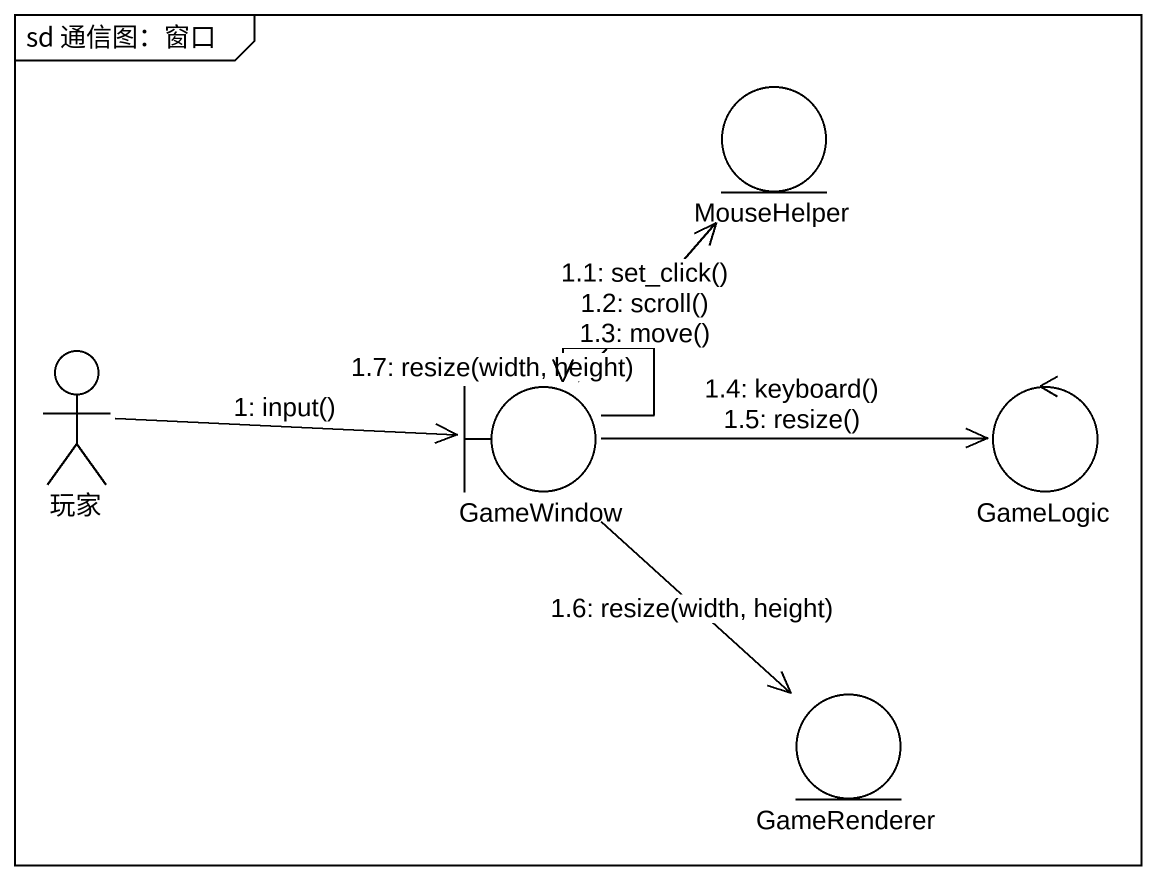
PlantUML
@startuml
mainframe sd 通信图：窗口
entity MouseHelper
actor 玩家
boundary GameWindow
control GameLogic
entity GameRenderer
玩家 -right-> GameWindow : 1: input()
GameWindow -up-> MouseHelper : 1.1: set_click()\n1.2: scroll()\n1.3: move()
GameWindow -right-> GameLogic : 1.4: keyboard()\n1.5: resize()
GameWindow --> GameRenderer : 1.6: resize(width, height)
GameWindow --> GameWindow : 1.7: resize(width, height)
@enduml
